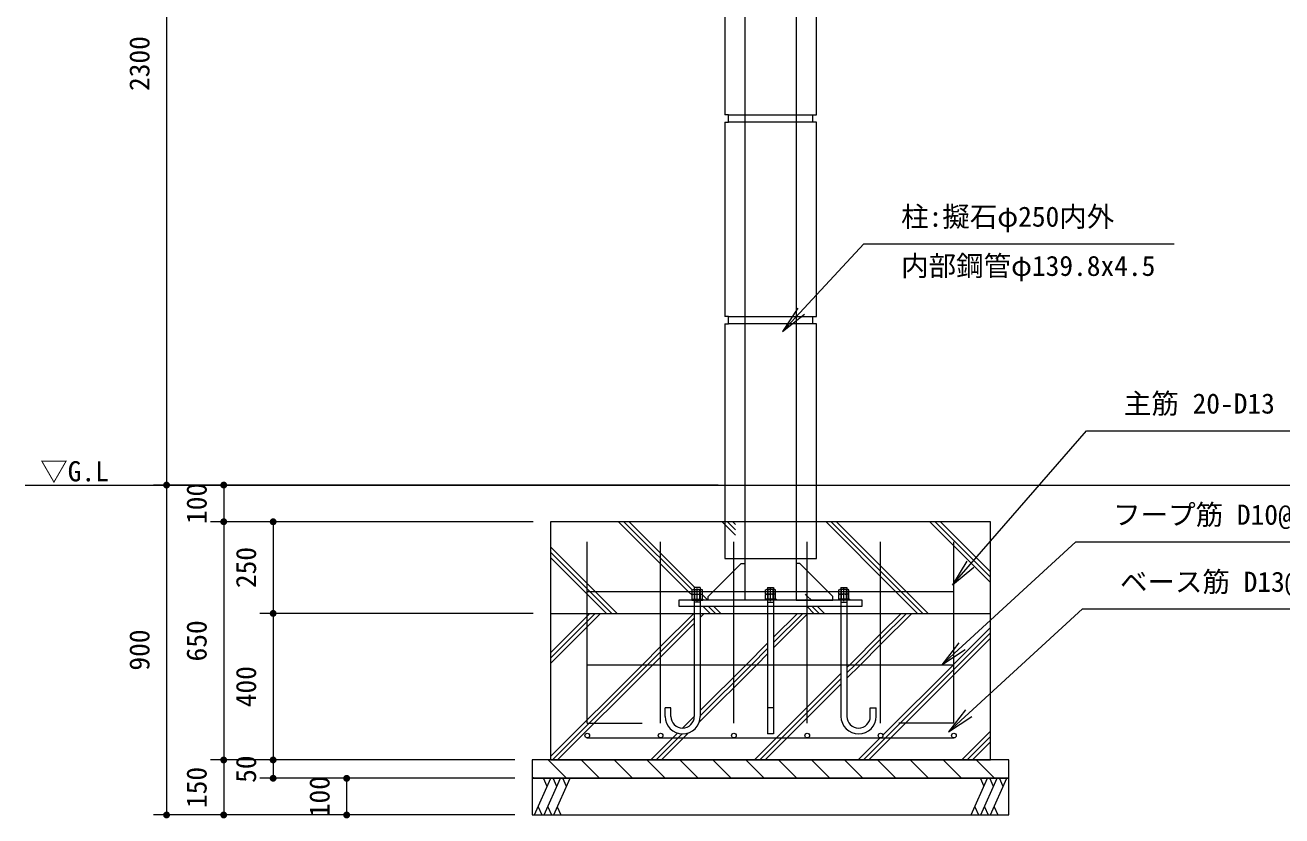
# Model space of a CAD drawing. Units: millimetres at full size, sheet at 1:30. Extents: x -600 to 13200, y -450 to 9360.
# Drawn here: x 7691 to 11119, y 1705 to 3862 of the extents above; entities that cross this region are included whole.
import ezdxf
from ezdxf.enums import TextEntityAlignment as Align

# ---------------------------------------------------------------- set-up
doc = ezdxf.new("R2010")
doc.units = ezdxf.units.MM
doc.header["$LTSCALE"] = 30
for name, color, linetype, lineweight in [('D-STR', 1, 'Continuous', 13), ('D-STR-DIM', 7, 'Continuous', 13), ('D-STR-HTXT', 7, 'Continuous', 13), ('D-STR-TXT', 7, 'Continuous', 13)]:
    doc.layers.add(name, color=color, linetype=linetype, lineweight=lineweight)
doc.styles.add('ＭＳ ゴシック', font='')
doc.styles.get('ＭＳ ゴシック').set_extended_font_data('MS Gothic')

# ---------------------------------------------------------------- blocks, each defined once
blk = doc.blocks.new('filled_dot')
at = {"color": 0, "linetype": 'Continuous', "lineweight": -2, "const_width": 1.25}
blk.add_lwpolyline([(-0.625, 0, 1), (0.625, 0, 1)], format="xyb", close=True, dxfattribs=at)
blk = doc.blocks.new('open_arrow')
at = {"color": 0, "linetype": 'Continuous', "lineweight": -2}
blk.add_lwpolyline([(7.5, 1.25), (0, 0), (7.5, -1.25)], dxfattribs=at)

msp = doc.modelspace()

# ---------------------------------------------------------------- linework, layer by layer
at = {"layer": 'D-STR'}
for p, q in [((9654.45, 4787.26), (9654.45, 2293.26)), ((9794.25, 4787.26), (9794.25, 2293.26)), ((9599.35, 4147.26), (9599.35, 3617.26)), ((9849.35, 3617.26), (9849.35, 4147.26)), ((9609.35, 3617.26), (9839.35, 3617.26)), ((9599.35, 3597.26), (9599.35, 3067.26)), ((9839.35, 3597.26), (9609.35, 3597.26)), ((9849.35, 3067.26), (9849.35, 3597.26)), ((9609.35, 3067.26), (9839.35, 3067.26)), ((9839.35, 3047.26), (9609.35, 3047.26)), ((7690.97, 2607.26), (11412.88, 2607.26)), ((9499.86, 2317.26), (9309.86, 2507.26)), ((9510.49, 2321.13), (9324.36, 2507.26)), ((9517.86, 2328.26), (9338.86, 2507.26)), ((9629, 2470.96), (9592.7, 2507.26)), ((9629, 2485.46), (9607.2, 2507.26)), ((9629, 2499.96), (9621.7, 2507.26)), ((10065.54, 2317.26), (9875.54, 2507.26)), ((10080.04, 2317.26), (9890.04, 2507.26)), ((10094.54, 2317.26), (9904.54, 2507.26)), ((10324.35, 2341.3), (10158.39, 2507.26)), ((10324.35, 2355.8), (10172.89, 2507.26)), ((10324.35, 2370.3), (10187.39, 2507.26)), ((9246.02, 2317.26), (9124.35, 2438.93)), ((9224.35, 1957.26), (9224.35, 2452.27)), ((9424.35, 1957.26), (9424.35, 2452.27)), ((9624.35, 1957.26), (9624.35, 2452.27)), ((9824.35, 1957.26), (9824.35, 2452.27)), ((10024.35, 1957.26), (10024.35, 2452.27)), ((10224.35, 1957.26), (10224.35, 2452.27)), ((9231.52, 2317.26), (9124.35, 2424.43)), ((9224.35, 2309.93), (9124.35, 2409.93)), ((9224.35, 2317.26), (10224.35, 2317.26)), ((9277.02, 2257.26), (9224.35, 2309.93)), ((9291.52, 2257.26), (9231.52, 2317.26)), ((9306.02, 2257.26), (9246.02, 2317.26)), ((9510.49, 2306.63), (9499.86, 2317.26)), ((9510.49, 2321.16), (9512.95, 2322.46)), ((9510.49, 2309.46), (9510.49, 2321.16)), ((9510.49, 2308.16), (9512.95, 2309.46)), ((9510.49, 2309.46), (9538.21, 2309.46)), ((9510.49, 2296.46), (9510.49, 2308.16)), ((9512.95, 2322.46), (9535.75, 2322.46)), ((9512.95, 2309.46), (9535.75, 2309.46)), ((9516.35, 2328.26), (9516.35, 1976.26)), ((9532.35, 2328.26), (9516.35, 2328.26)), ((9517.42, 2309.46), (9517.42, 2321.16)), ((9517.42, 2296.46), (9517.42, 2308.16)), ((9524.35, 2306.86), (9524.35, 2325.06)), ((9524.35, 2290.66), (9524.35, 2312.06)), ((9531.28, 2309.46), (9531.28, 2321.16)), ((9531.28, 2296.46), (9531.28, 2308.16)), ((9532.35, 2328.26), (9532.35, 1976.26)), ((9538.21, 2321.16), (9535.75, 2322.46)), ((9538.21, 2308.16), (9535.75, 2309.46)), ((9537.68, 2308.44), (9536.66, 2309.46)), ((9538.21, 2309.46), (9538.21, 2321.16)), ((9538.21, 2296.46), (9538.21, 2308.16)), ((9552.86, 2293.26), (9538.21, 2307.91)), ((9710.49, 2321.16), (9712.95, 2322.46)), ((9710.49, 2309.46), (9710.49, 2321.16)), ((9710.49, 2308.16), (9712.95, 2309.46)), ((9738.21, 2309.46), (9710.49, 2309.46)), ((9710.49, 2296.46), (9710.49, 2308.16)), ((9735.75, 2322.46), (9712.95, 2322.46)), ((9735.75, 2309.46), (9712.95, 2309.46)), ((9716.35, 2328.26), (9716.35, 1928.26)), ((9716.35, 2328.26), (9732.35, 2328.26)), ((9717.42, 2309.46), (9717.42, 2321.16)), ((9717.42, 2296.46), (9717.42, 2308.16)), ((9724.35, 2306.86), (9724.35, 2325.06)), ((9724.35, 2290.66), (9724.35, 2312.06)), ((9731.28, 2309.46), (9731.28, 2321.16)), ((9731.28, 2296.46), (9731.28, 2308.16)), ((9732.35, 2328.26), (9732.35, 1928.26)), ((9738.21, 2321.16), (9735.75, 2322.46)), ((9738.21, 2308.16), (9735.75, 2309.46)), ((9738.21, 2309.46), (9738.21, 2321.16)), ((9738.21, 2296.46), (9738.21, 2308.16)), ((9824.35, 2304.61), (9819.7, 2309.26)), ((9835.7, 2293.26), (9824.35, 2304.61)), ((9910.49, 2321.16), (9912.95, 2322.46)), ((9910.49, 2309.46), (9910.49, 2321.16)), ((9910.49, 2308.16), (9912.95, 2309.46)), ((9938.21, 2309.46), (9910.49, 2309.46)), ((9910.49, 2296.46), (9910.49, 2308.16)), ((9935.75, 2322.46), (9912.95, 2322.46)), ((9935.75, 2309.46), (9912.95, 2309.46)), ((9916.35, 2328.26), (9916.35, 1976.26)), ((9916.35, 2328.26), (9932.35, 2328.26)), ((9917.42, 2309.46), (9917.42, 2321.16)), ((9917.42, 2296.46), (9917.42, 2308.16)), ((9924.35, 2306.86), (9924.35, 2325.06)), ((9924.35, 2290.66), (9924.35, 2312.06)), ((9931.28, 2309.46), (9931.28, 2321.16)), ((9931.28, 2296.46), (9931.28, 2308.16)), ((9932.35, 2328.26), (9932.35, 1976.26)), ((9938.21, 2321.16), (9935.75, 2322.46)), ((9938.21, 2308.16), (9935.75, 2309.46)), ((9938.21, 2309.46), (9938.21, 2321.16)), ((9938.21, 2296.46), (9938.21, 2308.16)), ((10125.54, 2257.26), (10065.54, 2317.26)), ((10140.04, 2257.26), (10080.04, 2317.26)), ((10154.54, 2257.26), (10094.54, 2317.26)), ((9509.35, 2296.46), (9539.35, 2296.46)), ((9509.35, 2296.46), (9509.35, 2293.26)), ((9509.35, 2293.26), (9539.35, 2293.26)), ((9532.35, 2288.26), (9516.35, 2288.26)), ((9539.35, 2296.46), (9539.35, 2293.26)), ((9559.86, 2257.26), (9539.86, 2277.26)), ((9574.36, 2257.26), (9554.36, 2277.26)), ((9588.86, 2257.26), (9568.86, 2277.26)), ((9739.35, 2296.46), (9709.35, 2296.46)), ((9709.35, 2296.46), (9709.35, 2293.26)), ((9739.35, 2293.26), (9709.35, 2293.26)), ((9716.35, 2288.26), (9732.35, 2288.26)), ((9739.35, 2296.46), (9739.35, 2293.26)), ((9821.2, 2293.26), (9819.7, 2294.76)), ((9824.35, 2275.61), (9822.7, 2277.26)), ((9842.7, 2257.26), (9824.35, 2275.61)), ((9857.2, 2257.26), (9837.2, 2277.26)), ((9871.7, 2257.26), (9851.7, 2277.26)), ((9939.35, 2296.46), (9909.35, 2296.46)), ((9909.35, 2296.46), (9909.35, 2293.26)), ((9939.35, 2293.26), (9909.35, 2293.26)), ((9916.35, 2288.26), (9932.35, 2288.26)), ((9939.35, 2296.46), (9939.35, 2293.26)), ((9124.35, 2257.26), (10324.35, 2257.26)), ((9124.35, 2149.91), (9224.35, 2249.91)), ((9124.35, 2135.41), (9224.35, 2235.41)), ((9224.35, 2249.91), (9231.7, 2257.26)), ((9224.35, 2235.41), (9246.2, 2257.26)), ((9224.35, 2220.91), (9260.7, 2257.26)), ((9424.35, 2167.06), (9514.55, 2257.26)), ((9424.35, 2152.56), (9516.35, 2244.56)), ((9424.35, 2138.06), (9516.35, 2230.06)), ((9532.35, 2246.06), (9543.55, 2257.26)), ((9732.35, 2192.22), (9797.39, 2257.26)), ((9732.35, 2177.72), (9811.89, 2257.26)), ((9732.35, 2163.22), (9824.35, 2255.22)), ((9824.35, 2255.22), (9826.39, 2257.26)), ((10024.35, 2201.38), (10080.23, 2257.26)), ((10024.35, 2186.88), (10094.73, 2257.26)), ((10024.35, 2172.38), (10109.23, 2257.26)), ((9124.35, 2120.91), (9224.35, 2220.91)), ((9940.23, 2117.26), (10024.35, 2201.38)), ((10037.57, 1917.26), (10324.35, 2204.04)), ((10224.35, 2118.54), (10324.35, 2218.54)), ((9374.55, 2117.26), (9424.35, 2167.06)), ((9657.39, 2117.26), (9716.35, 2176.22)), ((9671.89, 2117.26), (9716.35, 2161.72)), ((9954.73, 2117.26), (10024.35, 2186.88)), ((9969.23, 2117.26), (10024.35, 2172.38)), ((10052.07, 1917.26), (10324.35, 2189.54)), ((9389.05, 2117.26), (9424.35, 2152.56)), ((9403.55, 2117.26), (9424.35, 2138.06)), ((9686.39, 2117.26), (9716.35, 2147.22)), ((9124.35, 1867.06), (9374.55, 2117.26)), ((9129.05, 1857.26), (9389.05, 2117.26)), ((9143.55, 1857.26), (9403.55, 2117.26)), ((9224.35, 2117.26), (10224.35, 2117.26)), ((9529.72, 1960.59), (9686.39, 2117.26)), ((9532.35, 1992.22), (9657.39, 2117.26)), ((9532.35, 1977.72), (9671.89, 2117.26)), ((9740.23, 1917.26), (9916.35, 2093.38)), ((9932.35, 2109.38), (9940.23, 2117.26)), ((9932.35, 2094.88), (9954.73, 2117.26)), ((9932.35, 2080.38), (9969.23, 2117.26)), ((10030.74, 1924.93), (10223.07, 2117.26)), ((10223.07, 2117.26), (10224.35, 2118.54)), ((9754.73, 1917.26), (9916.35, 2078.88)), ((9769.23, 1917.26), (9916.35, 2064.38)), ((9452.35, 1999.26), (9436.35, 1999.26)), ((9436.35, 1976.26), (9436.35, 1999.26)), ((9452.35, 1976.26), (9452.35, 1999.26)), ((9732.35, 1999.26), (9716.35, 1999.26)), ((9996.35, 1999.26), (10012.35, 1999.26)), ((9996.35, 1976.26), (9996.35, 1999.26)), ((10012.35, 1976.26), (10012.35, 1999.26)), ((9224.35, 1957.26), (9374.35, 1957.26)), ((9484.39, 1944.26), (9516.35, 1976.22)), ((10224.35, 1957.26), (10074.35, 1957.26)), ((9457.39, 1917.26), (9470.45, 1930.32)), ((9471.89, 1917.26), (9482.91, 1928.28)), ((9486.39, 1917.26), (9500.02, 1930.89)), ((9732.35, 1928.26), (9716.35, 1928.26)), ((10245.92, 1857.26), (10324.35, 1935.69)), ((10260.42, 1857.26), (10324.35, 1921.19)), ((9224.35, 1917.26), (10224.35, 1917.26)), ((9397.39, 1857.26), (9457.39, 1917.26)), ((9411.89, 1857.26), (9471.89, 1917.26)), ((9426.39, 1857.26), (9486.39, 1917.26)), ((9680.23, 1857.26), (9740.23, 1917.26)), ((9694.73, 1857.26), (9754.73, 1917.26)), ((9709.23, 1857.26), (9769.23, 1917.26)), ((9963.07, 1857.26), (10023.07, 1917.26)), ((9977.57, 1857.26), (10037.57, 1917.26)), ((9992.07, 1857.26), (10052.07, 1917.26)), ((10023.07, 1917.26), (10023.18, 1917.37)), ((10274.92, 1857.26), (10324.35, 1906.69)), ((9167.7, 1807.26), (9117.7, 1857.26)), ((9257.5, 1807.26), (9207.5, 1857.26)), ((9347.3, 1807.26), (9297.3, 1857.26)), ((9437.1, 1807.26), (9387.1, 1857.26)), ((9526.91, 1807.26), (9476.91, 1857.26)), ((9616.71, 1807.26), (9566.71, 1857.26)), ((9706.51, 1807.26), (9656.51, 1857.26)), ((9796.31, 1807.26), (9746.31, 1857.26)), ((9886.12, 1807.26), (9836.12, 1857.26)), ((9975.92, 1807.26), (9925.92, 1857.26)), ((10065.72, 1807.26), (10015.72, 1857.26)), ((10155.52, 1807.26), (10105.52, 1857.26)), ((10245.33, 1807.26), (10195.33, 1857.26)), ((10335.13, 1807.26), (10285.13, 1857.26)), ((9077.89, 1807.26), (9074.35, 1810.8)), ((9080.53, 1707.26), (9125.07, 1807.26)), ((9115.22, 1785.14), (9105.37, 1807.26)), ((9106.61, 1707.26), (9151.15, 1807.26)), ((9141.3, 1785.14), (9131.45, 1807.26)), ((9132.69, 1707.26), (9177.23, 1807.26)), ((9167.38, 1785.14), (9157.53, 1807.26)), ((10271.93, 1707.26), (10316.47, 1807.26)), ((10306.62, 1785.14), (10296.77, 1807.26)), ((10298.01, 1707.26), (10342.55, 1807.26)), ((10332.7, 1785.14), (10322.85, 1807.26)), ((10324.09, 1707.26), (10368.63, 1807.26)), ((10358.78, 1785.14), (10348.93, 1807.26)), ((9090.39, 1729.38), (9100.24, 1707.26)), ((9116.46, 1729.38), (9126.32, 1707.26)), ((9142.54, 1729.38), (9152.39, 1707.26)), ((10281.78, 1729.38), (10291.64, 1707.26)), ((10307.86, 1729.38), (10317.72, 1707.26)), ((10333.94, 1729.38), (10343.79, 1707.26))]:
    msp.add_line(p, q, dxfattribs=at)
for points in [[(9599.35, 3597.26), (9609.35, 3597.26), (9609.35, 3617.26), (9599.35, 3617.26)], [(9849.35, 3597.26), (9839.35, 3597.26), (9839.35, 3617.26), (9849.35, 3617.26)], [(9599.35, 3047.26), (9609.35, 3047.26), (9609.35, 3067.26), (9599.35, 3067.26)], [(9849.35, 3047.26), (9839.35, 3047.26), (9839.35, 3067.26), (9849.35, 3067.26)], [(9599.35, 3047.26), (9599.35, 2407.26), (9849.35, 2407.26), (9849.35, 3047.26)]]:
    msp.add_lwpolyline(points, dxfattribs=at)
for points in [[(9124.35, 1857.26), (10324.35, 1857.26), (10324.35, 2507.26), (9124.35, 2507.26)], [(9654.45, 2293.26), (9554.45, 2293.26), (9554.45, 2303.26), (9644.45, 2393.26), (9654.45, 2393.26)], [(9794.25, 2293.26), (9894.25, 2293.26), (9894.25, 2303.26), (9804.25, 2393.26), (9794.25, 2393.26)], [(9474.35, 2277.26), (9974.35, 2277.26), (9974.35, 2293.26), (9474.35, 2293.26)], [(9074.35, 1807.26), (10374.35, 1807.26), (10374.35, 1857.26), (9074.35, 1857.26)], [(9074.35, 1707.26), (10374.35, 1707.26), (10374.35, 1807.26), (9074.35, 1807.26)]]:
    msp.add_lwpolyline(points, close=True, dxfattribs=at)
for centre in [(9224.35, 1923.76), (9424.35, 1923.76), (9624.35, 1923.76), (9824.35, 1923.76), (10024.35, 1923.76), (10224.35, 1923.76)]:
    msp.add_circle(centre, 6.5, dxfattribs=at)
for centre, radius, start, end in [((9513.96, 2317.59), 4.98, 45.90122, 78.32053), ((9513.96, 2304.59), 4.98, 45.90122, 78.32053), ((9524.35, 2303.35), 19.11, 68.74529, 111.25471), ((9524.35, 2290.35), 19.11, 68.74529, 111.25471), ((9534.74, 2317.59), 4.98, 101.67947, 134.09878), ((9534.74, 2304.59), 4.98, 101.67947, 134.09878), ((9713.96, 2317.59), 4.98, 45.90122, 78.32053), ((9713.96, 2304.59), 4.98, 45.90122, 78.32053), ((9724.35, 2303.35), 19.11, 68.74529, 111.25471), ((9724.35, 2290.35), 19.11, 68.74529, 111.25471), ((9734.74, 2317.59), 4.98, 101.67947, 134.09878), ((9734.74, 2304.59), 4.98, 101.67947, 134.09878), ((9913.96, 2317.59), 4.98, 45.90122, 78.32053), ((9913.96, 2304.59), 4.98, 45.90122, 78.32053), ((9924.35, 2303.35), 19.11, 68.74529, 111.25471), ((9924.35, 2290.35), 19.11, 68.74529, 111.25471), ((9934.74, 2317.59), 4.98, 101.67947, 134.09878), ((9934.74, 2304.59), 4.98, 101.67947, 134.09878), ((9484.35, 1976.26), 48, 180, 0), ((9484.35, 1976.26), 32, 180, 0), ((9964.35, 1976.26), 48, 180, 0), ((9964.35, 1976.26), 32, 180, 0)]:
    msp.add_arc(centre, radius, start, end, dxfattribs=at)
at = {"layer": 'D-STR-DIM'}
for p, q in [((8076.76, 4907.26), (8076.76, 2607.26)), ((9581, 2607.26), (8040.76, 2607.26)), ((9581, 2607.26), (8040.76, 2607.26)), ((8076.76, 2607.26), (8076.76, 1707.26)), ((9581, 2607.26), (8196.68, 2607.26)), ((8232.68, 2607.26), (8232.68, 2507.26)), ((9076.35, 2507.26), (8196.68, 2507.26)), ((9076.35, 2507.26), (8196.68, 2507.26)), ((8232.68, 2507.26), (8232.68, 1857.26)), ((9076.35, 2507.26), (8331.5, 2507.26)), ((8367.5, 2507.26), (8367.5, 2257.26)), ((9076.35, 2257.26), (8331.5, 2257.26)), ((9076.35, 2257.26), (8331.5, 2257.26)), ((8367.5, 2257.26), (8367.5, 1857.26)), ((9026.35, 1857.26), (8196.68, 1857.26)), ((9026.35, 1857.26), (8196.68, 1857.26)), ((8232.68, 1857.26), (8232.68, 1707.26)), ((9026.35, 1857.26), (8331.5, 1857.26)), ((9026.35, 1857.26), (8331.5, 1857.26)), ((8367.5, 1857.26), (8367.5, 1807.26)), ((9026.35, 1807.26), (8331.5, 1807.26)), ((9026.35, 1807.26), (8531.97, 1807.26)), ((8567.97, 1807.26), (8567.97, 1707.26)), ((9026.35, 1707.26), (8040.76, 1707.26)), ((9026.35, 1707.26), (8196.68, 1707.26)), ((9026.35, 1707.26), (8531.97, 1707.26))]:
    msp.add_line(p, q, dxfattribs=at)
at = {"layer": 'D-STR-HTXT'}
for points in [[(9756.9, 3026.72), (9978.73, 3265.57), (10053.73, 3265.57), (10825.43, 3265.57)], [(10220.16, 2334.83), (10586.34, 2755.66), (10661.34, 2755.66), (11184.05, 2755.66)], [(10191.02, 2117.26), (10557.19, 2452.42), (10632.19, 2452.42), (11391.71, 2452.42)], [(10209.45, 1934.17), (10575.62, 2269.33), (10650.62, 2269.33), (11809.51, 2269.33)]]:
    msp.add_lwpolyline(points, dxfattribs=at)

# ---------------------------------------------------------------- block references
at = {"layer": 'D-STR-DIM', "xscale": 7.5, "yscale": 7.5}
for p, rotation in [((8076.76, 2607.26), 90), ((8076.76, 2607.26), 270), ((8232.68, 2607.26), 270), ((8232.68, 2507.26), 90), ((8232.68, 2507.26), 270), ((8367.5, 2507.26), 270), ((8367.5, 2257.26), 90), ((8367.5, 2257.26), 270), ((8232.68, 1857.26), 90), ((8232.68, 1857.26), 270), ((8367.5, 1857.26), 90), ((8367.5, 1857.26), 270), ((8367.5, 1807.26), 90), ((8567.97, 1807.26), 270), ((8076.76, 1707.26), 90), ((8232.68, 1707.26), 90), ((8567.97, 1707.26), 90)]:
    msp.add_blockref('filled_dot', p, dxfattribs=dict(at, rotation=rotation))
at = {"layer": 'D-STR-HTXT', "xscale": 10, "yscale": 10}
for p, rotation in [((9756.9, 3026.72), 47.1), ((10220.16, 2334.83), 49), ((10191.02, 2117.26), 42.5), ((10209.45, 1934.17), 42.5)]:
    msp.add_blockref('open_arrow', p, dxfattribs=dict(at, rotation=rotation))

# ---------------------------------------------------------------- texts
at = {"layer": 'D-STR-DIM', "style": 'ＭＳ ゴシック'}
for s, p in [('2300', (7975.13, 3757.26)), ('100', (8131.05, 2557.26)), ('250', (8265.87, 2382.26)), ('650', (8131.05, 2182.26)), ('900', (7975.13, 2157.26)), ('400', (8265.87, 2057.26)), ('50', (8265.87, 1832.26)), ('150', (8131.05, 1782.26)), ('100', (8466.34, 1757.26))]:
    msp.add_text(s, height=54.99, rotation=90, dxfattribs=at).set_placement(p, align=Align.TOP_CENTER)
at = {"layer": 'D-STR-HTXT', "style": 'ＭＳ ゴシック'}
for s, p in [('柱:擬石φ250内外', (10080.37, 3367.2)), ('内部鋼管φ139.8x4.5', (10080.37, 3232.9)), ('主筋 20-D13', (10687.97, 2857.3)), ('フープ筋 D10@200', (10658.83, 2554.06)), ('ベース筋 D13@200タテヨコ', (10677.26, 2370.96))]:
    msp.add_text(s, height=54.99, dxfattribs=at).set_placement(p, align=Align.TOP_LEFT)
at = {"layer": 'D-STR-TXT', "style": 'ＭＳ ゴシック'}
msp.add_text('▽G.L', height=54.99, dxfattribs=at).set_placement((7732.07, 2672.48), align=Align.TOP_LEFT)

doc.saveas('drawing.dxf')
